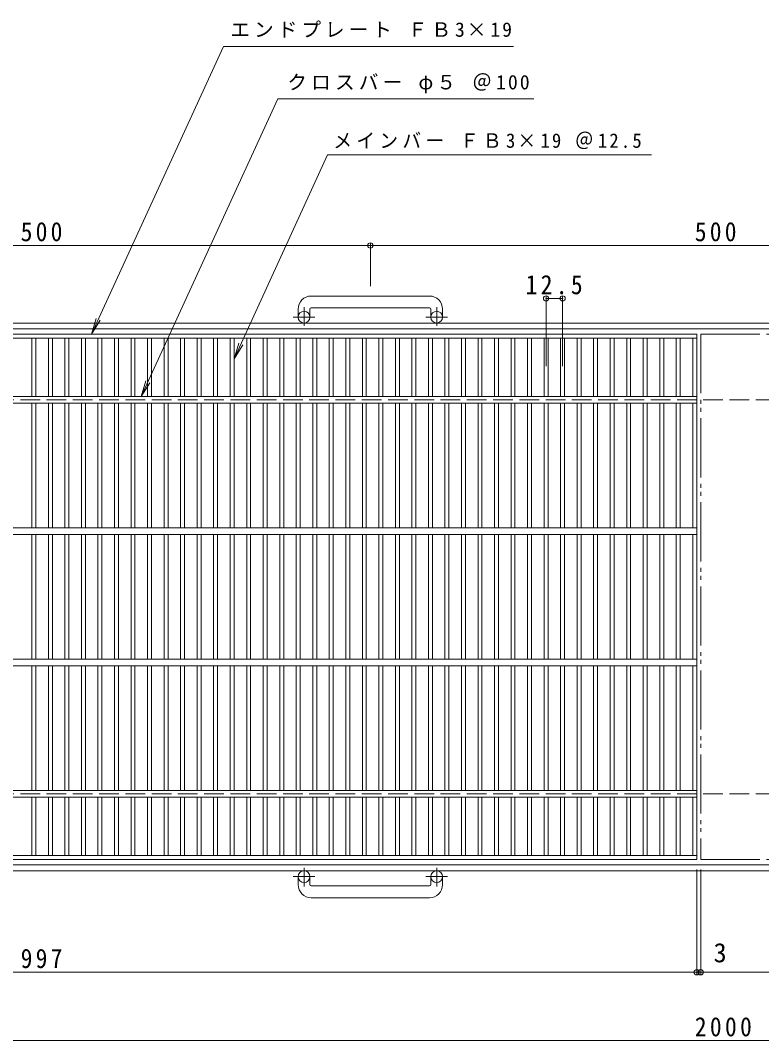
# Model space of a CAD drawing. Units: millimetres, scale not verified. Extents: x -860 to 805, y -687 to 611.
# Drawn here: x -323 to 241, y -165 to 611 of the extents above; entities that cross this region are included whole.
import ezdxf
from ezdxf.enums import TextEntityAlignment as Align

# ---------------------------------------------------------------- set-up
doc = ezdxf.new("R2010")
doc.units = ezdxf.units.MM
doc.header["$LTSCALE"] = 5
doc.header["$PDMODE"] = 32
doc.header["$PDSIZE"] = 4
for name, pattern in [('CHAIN1', [8, 5, -1, 1, -1]), ('DASHED3', [4, 3, -1]), ('DOUBLE_CHAIN2', [12.8, 9, -1, 0.6, -0.6, 0.6, -1])]:
    doc.linetypes.add(name, pattern=pattern)
for name, color, linetype, lineweight in [('A-1_ピット', 2, 'Continuous', 9), ('A-2_蓋', 3, 'Continuous', 9), ('A-4_寸法', 7, 'Continuous', 9), ('A-5_仕様文', 7, 'Continuous', 9)]:
    doc.layers.add(name, color=color, linetype=linetype, lineweight=lineweight)
doc.styles.add('ＭＳ ゴシック', font='')
doc.styles.get('ＭＳ ゴシック').set_extended_font_data('MS Gothic')

msp = doc.modelspace()

# ---------------------------------------------------------------- linework, layer by layer
at = {"layer": 'A-1_ピット'}
for p, q in [((-11.473, 401.464), (-101.473, 401.464)), ((-111.473, 391.464), (-111.473, 385.365)), ((-102.473, 391.464), (-102.473, 385.365)), ((-101.473, 392.464), (-11.473, 392.464)), ((-10.473, 391.464), (-10.473, 385.365)), ((-1.473, 391.464), (-1.473, 385.365)), ((292.027, 380.864), (-806.473, 380.864)), ((-806.473, 376.365), (292.027, 376.365)), ((292.027, -31.635), (-806.473, -31.635)), ((292.027, -36.135), (-806.473, -36.135)), ((-111.473, -46.735), (-111.473, -40.635)), ((-102.473, -46.735), (-102.473, -40.635)), ((-10.473, -46.735), (-10.473, -40.635)), ((-1.473, -46.735), (-1.473, -40.635)), ((-101.473, -47.735), (-11.473, -47.735)), ((-11.473, -56.735), (-101.473, -56.735))]:
    msp.add_line(p, q, dxfattribs=at)
at = {"layer": 'A-1_ピット', "linetype": 'CHAIN1'}
for p, q in [((-106.973, 378.757), (-106.973, 392.855)), ((-5.973, 378.757), (-5.973, 392.855)), ((-98.811, 385.365), (-115.218, 385.365)), ((2.19, 385.365), (-14.217, 385.365)), ((-106.973, -34.028), (-106.973, -48.125)), ((-5.973, -34.028), (-5.973, -48.125)), ((-98.811, -40.635), (-115.218, -40.635)), ((2.19, -40.635), (-14.217, -40.635))]:
    msp.add_line(p, q, dxfattribs=at)
at = {"layer": 'A-1_ピット', "linetype": 'DASHED3'}
for p, q in [((292.027, 322.365), (-806.473, 322.365)), ((292.027, 22.364), (-806.473, 22.364))]:
    msp.add_line(p, q, dxfattribs=at)
at = {"layer": 'A-1_ピット'}
for centre in [(-106.973, 385.365), (-5.974, 385.365), (-106.973, -40.635), (-5.974, -40.635)]:
    msp.add_circle(centre, 4.5, dxfattribs=at)
for centre, radius, start, end in [((-101.473, 391.464), 10, 90, 180), ((-11.473, 391.464), 10, 0, 90), ((-101.473, 391.464), 1, 90, 180), ((-11.473, 391.464), 1, 0, 90), ((-101.473, -46.735), 10, 180, 270), ((-101.473, -46.735), 1, 180, 270), ((-11.473, -46.735), 10, 270, 0), ((-11.473, -46.735), 1, 270, 0)]:
    msp.add_arc(centre, radius, start, end, dxfattribs=at)
at = {"layer": 'A-2_蓋'}
for p, q in [((-804.973, 369.365), (192.027, 369.365)), ((-314.172, 324.864), (-314.172, 369.364)), ((-311.172, 324.864), (-311.172, 369.364)), ((-301.593, 324.864), (-301.593, 369.364)), ((-298.592, 324.864), (-298.592, 369.364)), ((-289.013, 324.864), (-289.013, 369.364)), ((-286.012, 324.864), (-286.012, 369.364)), ((-276.433, 324.864), (-276.433, 369.364)), ((-273.432, 324.864), (-273.432, 369.364)), ((-263.853, 324.864), (-263.853, 369.364)), ((-260.852, 324.864), (-260.852, 369.364)), ((-251.273, 324.864), (-251.273, 369.364)), ((-248.272, 324.864), (-248.272, 369.364)), ((-238.693, 324.864), (-238.693, 369.364)), ((-235.692, 324.864), (-235.692, 369.364)), ((-226.112, 324.864), (-226.112, 369.364)), ((-223.112, 324.864), (-223.112, 369.364)), ((-213.532, 324.864), (-213.532, 369.364)), ((-210.532, 324.864), (-210.532, 369.364)), ((-200.952, 324.864), (-200.952, 369.364)), ((-197.952, 324.864), (-197.952, 369.364)), ((-188.372, 324.864), (-188.372, 369.364)), ((-185.373, 324.864), (-185.373, 369.364)), ((-175.792, 324.864), (-175.792, 369.364)), ((-172.793, 324.864), (-172.793, 369.364)), ((-163.212, 324.864), (-163.212, 369.364)), ((-160.213, 324.864), (-160.213, 369.364)), ((-150.632, 324.864), (-150.632, 369.364)), ((-147.633, 324.864), (-147.633, 369.364)), ((-138.052, 324.864), (-138.052, 369.364)), ((-135.053, 324.864), (-135.053, 369.364)), ((-125.472, 324.864), (-125.472, 369.364)), ((-122.472, 324.864), (-122.472, 369.364)), ((-112.892, 324.864), (-112.892, 369.364)), ((-109.892, 324.864), (-109.892, 369.364)), ((-100.312, 324.864), (-100.312, 369.364)), ((-97.312, 324.864), (-97.312, 369.364)), ((-87.733, 324.864), (-87.733, 369.364)), ((-84.732, 324.864), (-84.732, 369.364)), ((-75.153, 324.864), (-75.153, 369.364)), ((-72.152, 324.864), (-72.152, 369.364)), ((-62.573, 324.864), (-62.573, 369.364)), ((-59.572, 324.864), (-59.572, 369.364)), ((-49.993, 324.864), (-49.993, 369.364)), ((-46.992, 324.864), (-46.992, 369.364)), ((-37.413, 324.864), (-37.413, 369.364)), ((-34.412, 324.864), (-34.412, 369.364)), ((-24.833, 324.864), (-24.833, 369.364)), ((-21.832, 324.864), (-21.832, 369.364)), ((-12.252, 324.864), (-12.252, 369.364)), ((-9.252, 324.864), (-9.252, 369.364)), ((0.328, 324.864), (0.328, 369.364)), ((3.328, 324.864), (3.328, 369.364)), ((12.908, 324.864), (12.908, 369.364)), ((15.908, 324.864), (15.908, 369.364)), ((25.488, 324.864), (25.488, 369.364)), ((28.487, 324.864), (28.487, 369.364)), ((38.068, 324.864), (38.068, 369.364)), ((41.068, 324.864), (41.068, 369.364)), ((50.648, 324.864), (50.648, 369.364)), ((53.647, 324.864), (53.647, 369.364)), ((63.228, 324.864), (63.228, 369.364)), ((66.228, 324.864), (66.228, 369.364)), ((75.808, 324.864), (75.808, 369.364)), ((78.807, 324.864), (78.807, 369.364)), ((88.388, 324.864), (88.388, 369.364)), ((91.387, 324.864), (91.387, 369.364)), ((100.968, 324.864), (100.968, 369.364)), ((103.967, 324.864), (103.967, 369.364)), ((113.548, 324.864), (113.548, 369.364)), ((116.548, 324.864), (116.548, 369.364)), ((126.128, 324.864), (126.128, 369.364)), ((129.128, 324.864), (129.128, 369.364)), ((138.708, 324.864), (138.708, 369.364)), ((141.708, 324.864), (141.708, 369.364)), ((151.288, 324.864), (151.288, 369.364)), ((154.288, 324.864), (154.288, 369.364)), ((163.868, 324.864), (163.868, 369.364)), ((166.868, 324.864), (166.868, 369.364)), ((176.448, 324.864), (176.448, 369.364)), ((179.448, 324.864), (179.448, 369.364)), ((189.028, 324.864), (189.028, 369.364)), ((-804.973, 324.864), (192.027, 324.864)), ((-804.973, 319.864), (192.027, 319.864)), ((-314.172, 224.864), (-314.172, 319.864)), ((-311.172, 224.864), (-311.172, 319.864)), ((-301.593, 224.864), (-301.593, 319.864)), ((-298.592, 224.864), (-298.592, 319.864)), ((-289.013, 224.864), (-289.013, 319.864)), ((-286.012, 224.864), (-286.012, 319.864)), ((-276.433, 224.864), (-276.433, 319.864)), ((-273.432, 224.864), (-273.432, 319.864)), ((-263.853, 224.864), (-263.853, 319.864)), ((-260.852, 224.864), (-260.852, 319.864)), ((-251.273, 224.864), (-251.273, 319.864)), ((-248.272, 224.864), (-248.272, 319.864)), ((-238.693, 224.864), (-238.693, 319.864)), ((-235.692, 224.864), (-235.692, 319.864)), ((-226.112, 224.864), (-226.112, 319.864)), ((-223.112, 224.864), (-223.112, 319.864)), ((-213.532, 224.864), (-213.532, 319.864)), ((-210.532, 224.864), (-210.532, 319.864)), ((-200.952, 224.864), (-200.952, 319.864)), ((-197.952, 224.864), (-197.952, 319.864)), ((-188.372, 224.864), (-188.372, 319.864)), ((-185.373, 224.864), (-185.373, 319.864)), ((-175.792, 224.864), (-175.792, 319.864)), ((-172.793, 224.864), (-172.793, 319.864)), ((-163.212, 224.864), (-163.212, 319.864)), ((-160.213, 224.864), (-160.213, 319.864)), ((-150.632, 224.864), (-150.632, 319.864)), ((-147.633, 224.864), (-147.633, 319.864)), ((-138.052, 224.864), (-138.052, 319.864)), ((-135.053, 224.864), (-135.053, 319.864)), ((-125.472, 224.864), (-125.472, 319.864)), ((-122.472, 224.864), (-122.472, 319.864)), ((-112.892, 224.864), (-112.892, 319.864)), ((-109.892, 224.864), (-109.892, 319.864)), ((-100.312, 224.864), (-100.312, 319.864)), ((-97.312, 224.864), (-97.312, 319.864)), ((-87.733, 224.864), (-87.733, 319.864)), ((-84.732, 224.864), (-84.732, 319.864)), ((-75.153, 224.864), (-75.153, 319.864)), ((-72.152, 224.864), (-72.152, 319.864)), ((-62.573, 224.864), (-62.573, 319.864)), ((-59.572, 224.864), (-59.572, 319.864)), ((-49.993, 224.864), (-49.993, 319.864)), ((-46.992, 224.864), (-46.992, 319.864)), ((-37.413, 224.864), (-37.413, 319.864)), ((-34.412, 224.864), (-34.412, 319.864)), ((-24.833, 224.864), (-24.833, 319.864)), ((-21.832, 224.864), (-21.832, 319.864)), ((-12.252, 224.864), (-12.252, 319.864)), ((-9.252, 224.864), (-9.252, 319.864)), ((0.328, 224.864), (0.328, 319.864)), ((3.328, 224.864), (3.328, 319.864)), ((12.908, 224.864), (12.908, 319.864)), ((15.908, 224.864), (15.908, 319.864)), ((25.488, 224.864), (25.488, 319.864)), ((28.487, 224.864), (28.487, 319.864)), ((38.068, 224.864), (38.068, 319.864)), ((41.068, 224.864), (41.068, 319.864)), ((50.648, 224.864), (50.648, 319.864)), ((53.647, 224.864), (53.647, 319.864)), ((63.228, 224.864), (63.228, 319.864)), ((66.228, 224.864), (66.228, 319.864)), ((75.808, 224.864), (75.808, 319.864)), ((78.807, 224.864), (78.807, 319.864)), ((88.388, 224.864), (88.388, 319.864)), ((91.387, 224.864), (91.387, 319.864)), ((100.968, 224.864), (100.968, 319.864)), ((103.967, 224.864), (103.967, 319.864)), ((113.548, 224.864), (113.548, 319.864)), ((116.548, 224.864), (116.548, 319.864)), ((126.128, 224.864), (126.128, 319.864)), ((129.128, 224.864), (129.128, 319.864)), ((138.708, 224.864), (138.708, 319.864)), ((141.708, 224.864), (141.708, 319.864)), ((151.288, 224.864), (151.288, 319.864)), ((154.288, 224.864), (154.288, 319.864)), ((163.868, 224.864), (163.868, 319.864)), ((166.868, 224.864), (166.868, 319.864)), ((176.448, 224.864), (176.448, 319.864)), ((179.448, 224.864), (179.448, 319.864)), ((189.028, 224.864), (189.028, 319.864)), ((-804.973, 224.864), (192.027, 224.864)), ((-804.973, 219.864), (192.027, 219.864)), ((-314.172, 124.864), (-314.172, 219.864)), ((-311.172, 124.864), (-311.172, 219.864)), ((-301.593, 124.864), (-301.593, 219.864)), ((-298.592, 124.864), (-298.592, 219.864)), ((-289.013, 124.864), (-289.013, 219.864)), ((-286.012, 124.864), (-286.012, 219.864)), ((-276.433, 124.864), (-276.433, 219.864)), ((-273.432, 124.864), (-273.432, 219.864)), ((-263.853, 124.864), (-263.853, 219.864)), ((-260.852, 124.864), (-260.852, 219.864)), ((-251.273, 124.864), (-251.273, 219.864)), ((-248.272, 124.864), (-248.272, 219.864)), ((-238.693, 124.864), (-238.693, 219.864)), ((-235.692, 124.864), (-235.692, 219.864)), ((-226.112, 124.864), (-226.112, 219.864)), ((-223.112, 124.864), (-223.112, 219.864)), ((-213.532, 124.864), (-213.532, 219.864)), ((-210.532, 124.864), (-210.532, 219.864)), ((-200.952, 124.864), (-200.952, 219.864)), ((-197.952, 124.864), (-197.952, 219.864)), ((-188.372, 124.864), (-188.372, 219.864)), ((-185.373, 124.864), (-185.373, 219.864)), ((-175.792, 124.864), (-175.792, 219.864)), ((-172.793, 124.864), (-172.793, 219.864)), ((-163.212, 124.864), (-163.212, 219.864)), ((-160.213, 124.864), (-160.213, 219.864)), ((-150.632, 124.864), (-150.632, 219.864)), ((-147.633, 124.864), (-147.633, 219.864)), ((-138.052, 124.864), (-138.052, 219.864)), ((-135.053, 124.864), (-135.053, 219.864)), ((-125.472, 124.864), (-125.472, 219.864)), ((-122.472, 124.864), (-122.472, 219.864)), ((-112.892, 124.864), (-112.892, 219.864)), ((-109.892, 124.864), (-109.892, 219.864)), ((-100.312, 124.864), (-100.312, 219.864)), ((-97.312, 124.864), (-97.312, 219.864)), ((-87.733, 124.864), (-87.733, 219.864)), ((-84.732, 124.864), (-84.732, 219.864)), ((-75.153, 124.864), (-75.153, 219.864)), ((-72.152, 124.864), (-72.152, 219.864)), ((-62.573, 124.864), (-62.573, 219.864)), ((-59.572, 124.864), (-59.572, 219.864)), ((-49.993, 124.864), (-49.993, 219.864)), ((-46.992, 124.864), (-46.992, 219.864)), ((-37.413, 124.864), (-37.413, 219.864)), ((-34.412, 124.864), (-34.412, 219.864)), ((-24.833, 124.864), (-24.833, 219.864)), ((-21.832, 124.864), (-21.832, 219.864)), ((-12.252, 124.864), (-12.252, 219.864)), ((-9.252, 124.864), (-9.252, 219.864)), ((0.328, 124.864), (0.328, 219.864)), ((3.328, 124.864), (3.328, 219.864)), ((12.908, 124.864), (12.908, 219.864)), ((15.908, 124.864), (15.908, 219.864)), ((25.488, 124.864), (25.488, 219.864)), ((28.487, 124.864), (28.487, 219.864)), ((38.068, 124.864), (38.068, 219.864)), ((41.068, 124.864), (41.068, 219.864)), ((50.648, 124.864), (50.648, 219.864)), ((53.647, 124.864), (53.647, 219.864)), ((63.228, 124.864), (63.228, 219.864)), ((66.228, 124.864), (66.228, 219.864)), ((75.808, 124.864), (75.808, 219.864)), ((78.807, 124.864), (78.807, 219.864)), ((88.388, 124.864), (88.388, 219.864)), ((91.387, 124.864), (91.387, 219.864)), ((100.968, 124.864), (100.968, 219.864)), ((103.967, 124.864), (103.967, 219.864)), ((113.548, 124.864), (113.548, 219.864)), ((116.548, 124.864), (116.548, 219.864)), ((126.128, 124.864), (126.128, 219.864)), ((129.128, 124.864), (129.128, 219.864)), ((138.708, 124.864), (138.708, 219.864)), ((141.708, 124.864), (141.708, 219.864)), ((151.288, 124.864), (151.288, 219.864)), ((154.288, 124.864), (154.288, 219.864)), ((163.868, 124.864), (163.868, 219.864)), ((166.868, 124.864), (166.868, 219.864)), ((176.448, 124.864), (176.448, 219.864)), ((179.448, 124.864), (179.448, 219.864)), ((189.028, 124.864), (189.028, 219.864)), ((-804.973, 124.864), (192.027, 124.864)), ((-804.973, 119.864), (192.027, 119.864)), ((-314.172, 24.865), (-314.172, 119.864)), ((-311.172, 24.865), (-311.172, 119.864)), ((-301.593, 24.865), (-301.593, 119.864)), ((-298.592, 24.865), (-298.592, 119.864)), ((-289.013, 24.865), (-289.013, 119.864)), ((-286.012, 24.865), (-286.012, 119.864)), ((-276.433, 24.865), (-276.433, 119.864)), ((-273.432, 24.865), (-273.432, 119.864)), ((-263.853, 24.865), (-263.853, 119.864)), ((-260.852, 24.865), (-260.852, 119.864)), ((-251.273, 24.865), (-251.273, 119.864)), ((-248.272, 24.865), (-248.272, 119.864)), ((-238.693, 24.865), (-238.693, 119.864)), ((-235.692, 24.865), (-235.692, 119.864)), ((-226.112, 24.865), (-226.112, 119.864)), ((-223.112, 24.865), (-223.112, 119.864)), ((-213.532, 24.865), (-213.532, 119.864)), ((-210.532, 24.865), (-210.532, 119.864)), ((-200.952, 24.865), (-200.952, 119.864)), ((-197.952, 24.865), (-197.952, 119.864)), ((-188.372, 24.865), (-188.372, 119.864)), ((-185.373, 24.865), (-185.373, 119.864)), ((-175.792, 24.865), (-175.792, 119.864)), ((-172.793, 24.865), (-172.793, 119.864)), ((-163.212, 24.865), (-163.212, 119.864)), ((-160.213, 24.865), (-160.213, 119.864)), ((-150.632, 24.865), (-150.632, 119.864)), ((-147.633, 24.865), (-147.633, 119.864)), ((-138.052, 24.865), (-138.052, 119.864)), ((-135.053, 24.865), (-135.053, 119.864)), ((-125.472, 24.865), (-125.472, 119.864)), ((-122.472, 24.865), (-122.472, 119.864)), ((-112.892, 24.865), (-112.892, 119.864)), ((-109.892, 24.865), (-109.892, 119.864)), ((-100.312, 24.865), (-100.312, 119.864)), ((-97.312, 24.865), (-97.312, 119.864)), ((-87.733, 24.865), (-87.733, 119.864)), ((-84.732, 24.865), (-84.732, 119.864)), ((-75.153, 24.865), (-75.153, 119.864)), ((-72.152, 24.865), (-72.152, 119.864)), ((-62.573, 24.865), (-62.573, 119.864)), ((-59.572, 24.865), (-59.572, 119.864)), ((-49.993, 24.865), (-49.993, 119.864)), ((-46.992, 24.865), (-46.992, 119.864)), ((-37.413, 24.865), (-37.413, 119.864)), ((-34.412, 24.865), (-34.412, 119.864)), ((-24.833, 24.865), (-24.833, 119.864)), ((-21.832, 24.865), (-21.832, 119.864)), ((-12.252, 24.865), (-12.252, 119.864)), ((-9.252, 24.865), (-9.252, 119.864)), ((0.328, 24.865), (0.328, 119.864)), ((3.328, 24.865), (3.328, 119.864)), ((12.908, 24.865), (12.908, 119.864)), ((15.908, 24.865), (15.908, 119.864)), ((25.488, 24.865), (25.488, 119.864)), ((28.487, 24.865), (28.487, 119.864)), ((38.068, 24.865), (38.068, 119.864)), ((41.068, 24.865), (41.068, 119.864)), ((50.648, 24.865), (50.648, 119.864)), ((53.647, 24.865), (53.647, 119.864)), ((63.228, 24.865), (63.228, 119.864)), ((66.228, 24.865), (66.228, 119.864)), ((75.808, 24.865), (75.808, 119.864)), ((78.807, 24.865), (78.807, 119.864)), ((88.388, 24.865), (88.388, 119.864)), ((91.387, 24.865), (91.387, 119.864)), ((100.968, 24.865), (100.968, 119.864)), ((103.967, 24.865), (103.967, 119.864)), ((113.548, 24.865), (113.548, 119.864)), ((116.548, 24.865), (116.548, 119.864)), ((126.128, 24.865), (126.128, 119.864)), ((129.128, 24.865), (129.128, 119.864)), ((138.708, 24.865), (138.708, 119.864)), ((141.708, 24.865), (141.708, 119.864)), ((151.288, 24.865), (151.288, 119.864)), ((154.288, 24.865), (154.288, 119.864)), ((163.868, 24.865), (163.868, 119.864)), ((166.868, 24.865), (166.868, 119.864)), ((176.448, 24.865), (176.448, 119.864)), ((179.448, 24.865), (179.448, 119.864)), ((189.028, 24.865), (189.028, 119.864)), ((-804.973, 24.865), (192.027, 24.865)), ((-804.973, 19.865), (192.027, 19.865)), ((-314.172, 19.865), (-314.172, -24.635)), ((-311.172, 19.865), (-311.172, -24.635)), ((-301.593, 19.865), (-301.593, -24.635)), ((-298.592, 19.865), (-298.592, -24.635)), ((-289.013, 19.865), (-289.013, -24.635)), ((-286.012, 19.865), (-286.012, -24.635)), ((-276.433, 19.865), (-276.433, -24.635)), ((-273.432, 19.865), (-273.432, -24.635)), ((-263.853, 19.865), (-263.853, -24.635)), ((-260.852, 19.865), (-260.852, -24.635)), ((-251.273, 19.865), (-251.273, -24.635)), ((-248.272, 19.865), (-248.272, -24.635)), ((-238.693, 19.865), (-238.693, -24.635)), ((-235.692, 19.865), (-235.692, -24.635)), ((-226.112, 19.865), (-226.112, -24.635)), ((-223.112, 19.865), (-223.112, -24.635)), ((-213.532, 19.865), (-213.532, -24.635)), ((-210.532, 19.865), (-210.532, -24.635)), ((-200.952, 19.865), (-200.952, -24.635)), ((-197.952, 19.865), (-197.952, -24.635)), ((-188.372, 19.865), (-188.372, -24.635)), ((-185.373, 19.865), (-185.373, -24.635)), ((-175.792, 19.865), (-175.792, -24.635)), ((-172.793, 19.865), (-172.793, -24.635)), ((-163.212, 19.865), (-163.212, -24.635)), ((-160.213, 19.865), (-160.213, -24.635)), ((-150.632, 19.865), (-150.632, -24.635)), ((-147.633, 19.865), (-147.633, -24.635)), ((-138.052, 19.865), (-138.052, -24.635)), ((-135.053, 19.865), (-135.053, -24.635)), ((-125.472, 19.865), (-125.472, -24.635)), ((-122.472, 19.865), (-122.472, -24.635)), ((-112.892, 19.865), (-112.892, -24.635)), ((-109.892, 19.865), (-109.892, -24.635)), ((-100.312, 19.865), (-100.312, -24.635)), ((-97.312, 19.865), (-97.312, -24.635)), ((-87.733, 19.865), (-87.733, -24.635)), ((-84.732, 19.865), (-84.732, -24.635)), ((-75.153, 19.865), (-75.153, -24.635)), ((-72.152, 19.865), (-72.152, -24.635)), ((-62.573, 19.865), (-62.573, -24.635)), ((-59.572, 19.865), (-59.572, -24.635)), ((-49.993, 19.865), (-49.993, -24.635)), ((-46.992, 19.865), (-46.992, -24.635)), ((-37.413, 19.865), (-37.413, -24.635)), ((-34.412, 19.865), (-34.412, -24.635)), ((-24.833, 19.865), (-24.833, -24.635)), ((-21.832, 19.865), (-21.832, -24.635)), ((-12.252, 19.865), (-12.252, -24.635)), ((-9.252, 19.865), (-9.252, -24.635)), ((0.328, 19.865), (0.328, -24.635)), ((3.328, 19.865), (3.328, -24.635)), ((12.908, 19.865), (12.908, -24.635)), ((15.908, 19.865), (15.908, -24.635)), ((25.488, 19.865), (25.488, -24.635)), ((28.487, 19.865), (28.487, -24.635)), ((38.068, 19.865), (38.068, -24.635)), ((41.068, 19.865), (41.068, -24.635)), ((50.648, 19.865), (50.648, -24.635)), ((53.647, 19.865), (53.647, -24.635)), ((63.228, 19.865), (63.228, -24.635)), ((66.228, 19.865), (66.228, -24.635)), ((75.808, 19.865), (75.808, -24.635)), ((78.807, 19.865), (78.807, -24.635)), ((88.388, 19.865), (88.388, -24.635)), ((91.387, 19.865), (91.387, -24.635)), ((100.968, 19.865), (100.968, -24.635)), ((103.967, 19.865), (103.967, -24.635)), ((113.548, 19.865), (113.548, -24.635)), ((116.548, 19.865), (116.548, -24.635)), ((126.128, 19.865), (126.128, -24.635)), ((129.128, 19.865), (129.128, -24.635)), ((138.708, 19.865), (138.708, -24.635)), ((141.708, 19.865), (141.708, -24.635)), ((151.288, 19.865), (151.288, -24.635)), ((154.288, 19.865), (154.288, -24.635)), ((163.868, 19.865), (163.868, -24.635)), ((166.868, 19.865), (166.868, -24.635)), ((176.448, 19.865), (176.448, -24.635)), ((179.448, 19.865), (179.448, -24.635)), ((189.028, 19.865), (189.028, -24.635)), ((192.027, -24.635), (-804.973, -24.635)), ((192.027, -27.635), (-804.973, -27.635))]:
    msp.add_line(p, q, dxfattribs=at)
at = {"layer": 'A-2_蓋', "linetype": 'DOUBLE_CHAIN2'}
for p, q in [((195.027, 372.365), (195.027, -27.635)), ((195.027, 372.365), (292.027, 372.365)), ((195.027, -27.635), (292.027, -27.635))]:
    msp.add_line(p, q, dxfattribs=at)
at = {"layer": 'A-2_蓋'}
msp.add_lwpolyline([(-804.973, -27.635), (-804.973, 372.365), (192.027, 372.365), (192.027, -27.635)], dxfattribs=at)
at = {"layer": 'A-4_寸法'}
for p, q in [((-168.205, 591.512), (52.624, 591.512)), ((-127.025, 551.512), (68.031, 551.512)), ((-88.996, 508.851), (157.629, 508.851)), ((-563.473, 439.932), (-63.473, 439.932)), ((-63.473, 439.932), (292.027, 439.932)), ((-56.473, 408.964), (-56.473, 441.432)), ((77.308, 347.916), (77.308, 401.084)), ((77.308, 399.584), (89.888, 399.584)), ((89.888, 347.916), (89.888, 401.084)), ((-268.819, 372.365), (-265.131, 384.308)), ((-268.819, 372.365), (-262.165, 382.947)), ((-160.213, 353.734), (-156.524, 365.678)), ((-160.213, 353.734), (-153.559, 364.316)), ((-231.082, 324.864), (-227.394, 336.808)), ((-231.082, 324.864), (-224.428, 335.446)), ((192.027, -35.135), (192.027, -114.934)), ((195.027, -35.135), (195.027, -114.934)), ((-860.148, -113.434), (292.027, -113.434)), ((-806.473, -165.473), (292.027, -165.473))]:
    msp.add_line(p, q, dxfattribs=at)
for p in [(-56.473, 439.932), (77.308, 399.584), (89.888, 399.584), (192.027, -113.434), (195.027, -113.434)]:
    msp.add_point(p, dxfattribs=at)
at = {"layer": 'A-5_仕様文'}
for p, q in [((-168.205, 591.512), (-268.819, 372.365)), ((-127.025, 551.512), (-231.082, 324.864)), ((-88.996, 508.851), (-160.213, 353.734))]:
    msp.add_line(p, q, dxfattribs=at)

# ---------------------------------------------------------------- texts
at = {"layer": 'A-4_寸法', "color": 2, "style": 'ＭＳ ゴシック'}
msp.add_text('3', height=14.66, dxfattribs=at).set_placement((204.847, -110.262), align=Align.BOTTOM_LEFT)
at = {"layer": 'A-4_寸法', "char_height": 11, "attachment_point": 7, "style": 'ＭＳ ゴシック'}
for s, insert in [('\\T1.2;エンドプレート\\~ＦＢ3×19', (-163.068, 598.19)), ('\\T1.21;クロスバー\\~φ５\\~＠100', (-119.737, 555.787)), ('\\T1.23;\\W0.95;メインバー\\~ＦＢ3×19\\~＠12.5', (-84.684, 513.272))]:
    msp.add_mtext(s, dxfattribs=dict(at, insert=insert))
at = {"layer": 'A-4_寸法', "color": 2, "char_height": 14.66, "attachment_point": 7, "style": 'ＭＳ ゴシック'}
for s, insert in [('\\T1.27;\\W0.9;500', (-322.723, 442.932)), ('\\T1.27;\\W0.9;500', (190.541, 442.932)), ('\\T1.28;\\W0.9;12.5', (61.723, 402.584)), ('\\T1.27;\\W0.9;997', (-322.723, -110.434)), ('\\T1.28;\\W0.9;2000', (190.541, -162.473))]:
    msp.add_mtext(s, dxfattribs=dict(at, insert=insert))

doc.saveas('drawing.dxf')
